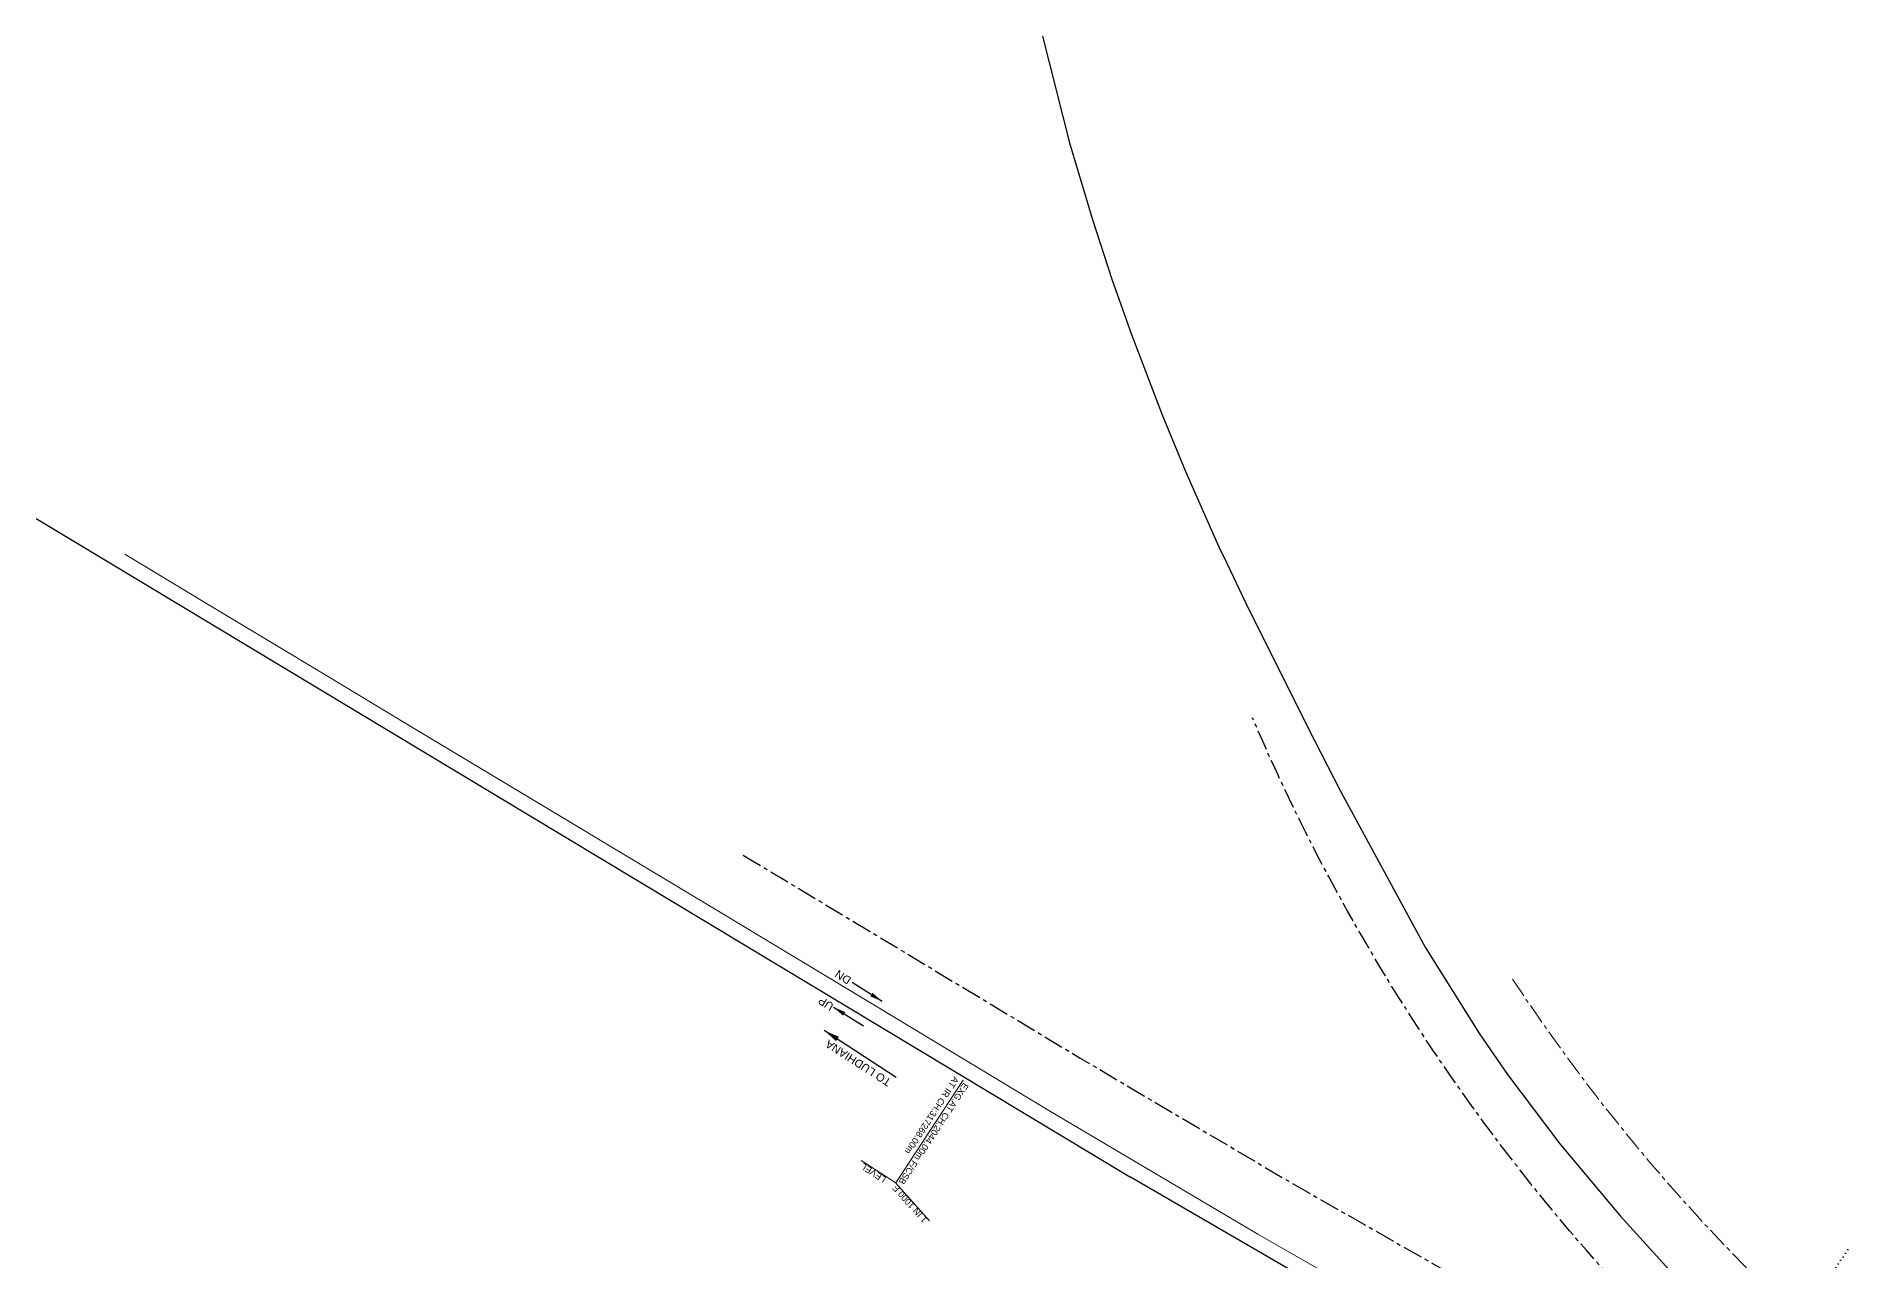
# Model space of a CAD drawing. Header units: metres. Extents: x 631378 to 636314, y 3386087 to 3390005.
# Drawn here: x 631378 to 631944, y 3389202 to 3389585 of the extents above; entities that cross this region are included whole.
import ezdxf
from ezdxf.enums import TextEntityAlignment as Align

# ---------------------------------------------------------------- set-up
doc = ezdxf.new("R2010")
doc.units = ezdxf.units.M
doc.header["$MEASUREMENT"] = 0
doc.linetypes.add('CENTER', pattern=[2, 1.25, -0.25, 0.25, -0.25])
doc.linetypes.add('DOT', pattern=[0.25, 0, -0.25])
for name, color, linetype, lineweight in [('DFCC BOUNDARY', 6, 'CENTER', 0), ('EXG GRADES IN STATION', 7, 'Continuous', 0), ('Existing IR Track', 7, 'Continuous', 0)]:
    doc.layers.add(name, color=color, linetype=linetype, lineweight=lineweight)
doc.layers.add('Dimension', color=10, linetype='Continuous')
doc.layers.add('IR PROPOSALS', color=190, linetype='Continuous')
doc.styles.add('ARIAL', font='arial.ttf')
doc.styles.get("Standard").update_dxf_attribs({"font": 'arial.ttf'})
doc.styles.add('Style-Arial', font='arial.ttf')
doc.dimstyles.new('ISO-25', dxfattribs={"dimtxt": 2.5, "dimasz": 2.5, "dimexe": 1.25, "dimexo": 0.625, "dimtad": 1, "dimtxsty": 'Standard', "dimcen": 2.5, "dimadec": 0, "dimazin": 0, "dimtfac": 1, "dimtmove": 0, "dimatfit": 3, "dimfxl": 1, "dimarcsym": 0})

msp = doc.modelspace()

# ---------------------------------------------------------------- linework, layer by layer
for points in [[(631377.5771, 3389434.0645), (631719.5261, 3389228.2606)], [(631827.5319, 3389165.5627), (631719.5261, 3389228.2606)]]:
    msp.add_lwpolyline(points)
at = {"layer": 'DFCC BOUNDARY', "lineweight": 30, "ltscale": 5, "flags": 128}
msp.add_lwpolyline([(631598.4937, 3389328.904), (631600.8827, 3389327.4697), (631649.6159, 3389298.1401), (631703.7711, 3389265.5259), (631768.9163, 3389226.9968), (631825.8811, 3389194.4572), (631872.8623, 3389167.4481), (631894.511, 3389160.4239), (631899.8697, 3389165.5117, -0.10023326), (631757.6409, 3389371.7746)], format="xyb", dxfattribs=at)
at = {"layer": 'DFCC BOUNDARY', "color": 32, "lineweight": 20, "ltscale": 5}
msp.add_arc((632338.0439, 3389619.8237), 598.1861, 213.4408853, 227.0025039, dxfattribs=at)
at = {"layer": 'Dimension', "color": 7, "lineweight": 18, "flags": 128}
msp.add_lwpolyline([(631405.2473, 3389422.9115), (631430.3066, 3389407.8228), (631451.0941, 3389395.325), (631468.0274, 3389385.1471), (631493.636, 3389369.7472), (631516.0168, 3389356.3417), (631536.3293, 3389344.0988), (631591.0851, 3389311.1706), (631639.7886, 3389281.8116), (631693.9816, 3389249.1221), (631759.2909, 3389210.4332), (631816.336, 3389177.7939), (631852.4158, 3389157.0177)], dxfattribs=at)
at = {"layer": 'EXG GRADES IN STATION', "color": 18, "linetype": 'Continuous', "lineweight": 0, "true_color": 0x000000}
msp.add_line((631667.1947, 3389258.5507), (631646.1248, 3389226.4697), dxfattribs=at)
at = {"layer": 'EXG GRADES IN STATION', "color": 18, "linetype": 'Continuous', "lineweight": 0, "true_color": 0x000000, "flags": 128}
for points in [[(631646.1248, 3389226.4697), (631635.3837, 3389233.5205)], [(631656.6443, 3389214.6423), (631656.6395, 3389214.6474), (631646.1296, 3389226.4646)]]:
    msp.add_lwpolyline(points, dxfattribs=at)
at = {"layer": 'Existing IR Track', "lineweight": 25, "flags": 128}
for points in [[(631691.9791, 3389584.7998), (631700.4541, 3389551.5412), (631707.4756, 3389527.8405), (631713.6617, 3389508.9019), (631719.7792, 3389491.5868), (631729.3544, 3389466.493), (631736.7716, 3389448.5645), (631747.1466, 3389425.241), (631749.5638, 3389420.1807), (631756.3981, 3389405.8517), (631777.0143, 3389364.7584)], [(631777.0143, 3389364.7584), (631785.1465, 3389348.8999), (631811.5316, 3389300.2034), (631828.5222, 3389273.1027), (631837.3212, 3389260.3661), (631853.6472, 3389238.7161), (631872.4846, 3389216.1648), (631886.7333, 3389200.4618), (631896.7148, 3389189.736)]]:
    msp.add_lwpolyline(points, dxfattribs=at)
at = {"layer": 'IR PROPOSALS', "color": 7, "linetype": 'DOT', "lineweight": 30, "ltscale": 5, "flags": 128}
msp.add_lwpolyline([(631943.6148, 3389205.703), (631918.914, 3389168.1831)], dxfattribs=at)

# ---------------------------------------------------------------- texts
at = {"layer": 'EXG GRADES IN STATION', "color": 18, "lineweight": 0, "true_color": 0x000000, "insert": (631666.6753, 3389258.4415), "char_height": 2, "attachment_point": 4, "rotation": 236.712941, "line_spacing_factor": 1.08, "style": 'Style-Arial'}
msp.add_mtext('EXG.AT CH:2044.00m F/CSB\\PAT IR CH:317268.00m', dxfattribs=at)
at = {"layer": 'EXG GRADES IN STATION', "color": 18, "lineweight": 13, "true_color": 0x000000, "char_height": 2, "attachment_point": 7, "line_spacing_factor": 0.84, "style": 'Style-Arial'}
for s, insert, rotation in [('LEVEL', (631643.3358, 3389228.1021), 147.13049), ('1 IN 1000 F', (631656.1945, 3389215.1478), 131.649161)]:
    msp.add_mtext(s, dxfattribs=dict(at, insert=insert, rotation=rotation))
at = {"layer": 'Existing IR Track', "color": 7, "lineweight": 0, "style": 'ARIAL'}
for s, p in [('DN', (631627.5467, 3389292.1504)), ('UP', (631622.2681, 3389283.829)), ('TO LUDHIANA', (631624.5491, 3389270.2707))]:
    msp.add_text(s, height=2.5, rotation=147.254857, dxfattribs=at).set_placement(p, align=Align.MIDDLE_RIGHT)

# ---------------------------------------------------------------- leaders
at = {"layer": 'Existing IR Track', "color": 7, "lineweight": 0}
for points, override in [([(631641.9461, 3389283.2086), (631632.534, 3389289.1106)], {"dimtxt": 3, "dimasz": 4, "dimtad": 0}), ([(631626.6427, 3389281.4413), (631636.0547, 3389275.5393)], {"dimtxt": 3, "dimasz": 4, "dimtad": 0}), ([(631623.7305, 3389274.1939), (631646.2693, 3389259.5749)], {"dimtxt": 3, "dimasz": 5, "dimtad": 0})]:
    msp.add_leader(points, dimstyle='ISO-25', override=override, dxfattribs=at)

doc.saveas('drawing.dxf')
